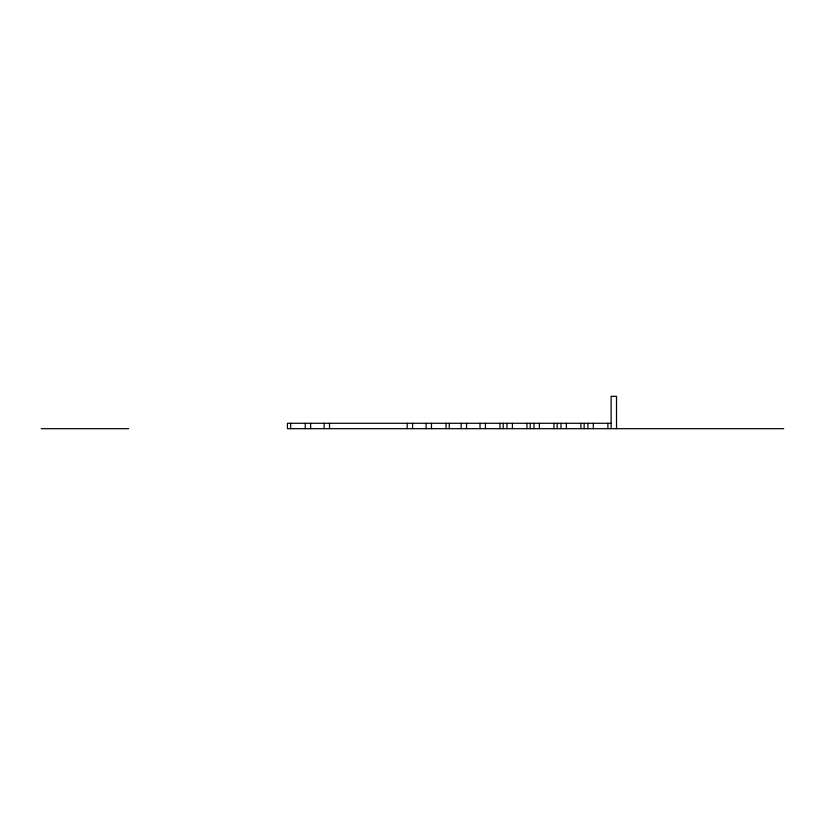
<?xml version="1.0" encoding="UTF-8"?>
<svg xmlns="http://www.w3.org/2000/svg" width="825" height="825" viewBox="0 0 825 825"><rect width="100%" height="100%" fill="white"/><g stroke="black" fill="none" stroke-linecap="round" stroke-linejoin="round"><path stroke-width="1.24" d="M611.119 423.287L287.43 423.287L287.43 428.68L783.75 428.68M41.25 428.68L128.648 428.68M616.512 428.68L616.512 396.32L611.119 396.32L611.119 428.68M607.881 423.287L607.881 428.68M593.319 423.287L593.319 428.68M587.926 423.287L587.926 428.68M584.141 423.287L584.141 428.68M580.903 423.287L580.903 428.68M566.342 423.287L566.342 428.68M560.948 423.287L560.948 428.68M557.174 423.287L557.174 428.68M553.936 423.287L553.936 428.68M539.364 423.287L539.364 428.68M533.971 423.287L533.971 428.68M530.197 423.287L530.197 428.68M526.958 423.287L526.958 428.68M512.397 423.287L512.397 428.68M507.004 423.287L507.004 428.68M503.219 423.287L503.219 428.68M499.991 423.287L499.991 428.68M485.42 423.287L485.42 428.68M480.026 423.287L480.026 428.68M466.537 423.287L466.537 428.68M461.144 423.287L461.144 428.68M449.274 423.287L449.274 428.68M446.036 423.287L446.036 428.68M431.475 423.287L431.475 428.68M426.082 423.287L426.082 428.68M412.593 423.287L412.593 428.68M407.199 423.287L407.199 428.68M329.515 423.287L329.515 428.68M324.122 423.287L324.122 428.68M310.633 423.287L310.633 428.68M305.24 423.287L305.24 428.68M290.668 423.287L290.668 428.68"/></g></svg>
